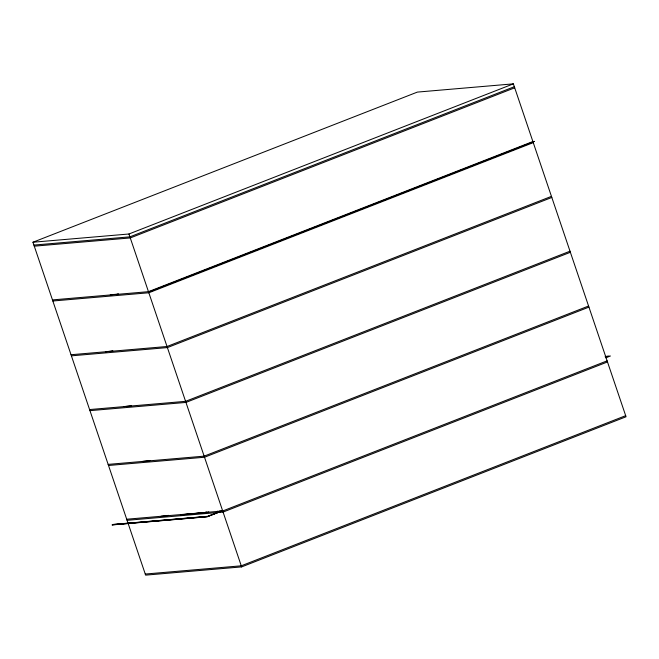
<?xml version="1.0" encoding="UTF-8"?>
<svg xmlns="http://www.w3.org/2000/svg" width="659" height="659" viewBox="0 0 659 659"><rect width="100%" height="100%" fill="white"/><g stroke="black" fill="none" stroke-linecap="round" stroke-linejoin="round"><path stroke-width="0.99" d="M32.95 242.232L417.369 92.095L513.369 83.858L626.05 416.768L241.631 566.905L145.631 575.142L32.95 242.232L128.942 233.994L513.369 83.858M514.333 86.708L129.914 236.845L33.914 245.082M514.704 87.812L130.284 237.94L34.284 246.178M110.259 294.952L111.363 294.515M117.368 294.342L118.48 293.906M148.464 291.673L532.892 141.537M533.263 142.632L148.843 292.769L52.844 301.006M105.424 351.782L112.846 350.893L112.014 351.222M551.443 196.366L167.024 346.502L71.032 354.731M551.822 197.461L167.394 347.598L71.403 355.835M123.983 406.611L131.396 405.722L130.573 406.043M570.002 251.194L185.583 401.331L89.591 409.56M570.373 252.29L185.953 402.427L89.962 410.656M142.542 461.44L149.955 460.55L149.132 460.872M588.561 306.023L204.142 456.152L108.15 464.389M588.932 307.119L204.512 457.247L108.521 465.485M161.101 516.269L168.515 515.379L167.683 515.7M181.983 514.473L180.879 514.91L204.249 512.562M182.246 514.448L181.695 514.671L203.433 512.801M206.16 512.101L204.348 512.809A11.64 1.236 -18.7 0 0 208.746 511.903M204.611 512.784L206.424 512.076M605.366 357.302L608.166 356.206M605.736 357.837L610.407 356.008L605.135 356.461M218.047 511.631L220.122 510.906M221.119 511.12L207.832 516.302L113.422 524.407L112.038 524.943L207.107 516.788L221.778 511.063M221.581 511.079L207.33 516.648L112.45 524.786M607.12 360.852L222.701 510.98L126.709 519.218M607.491 361.948L223.072 512.076L127.08 520.313M625.679 415.672L241.26 565.809L145.26 574.047M532.464 141.578L534.474 141.405L150.046 291.533L52.473 299.911M110.811 294.738L117.928 294.12M113.002 524.564L207.618 516.45M128.942 233.994L241.631 566.905M218.31 511.615A11.64 1.236 -18.7 0 1 217.371 511.162"/></g></svg>
